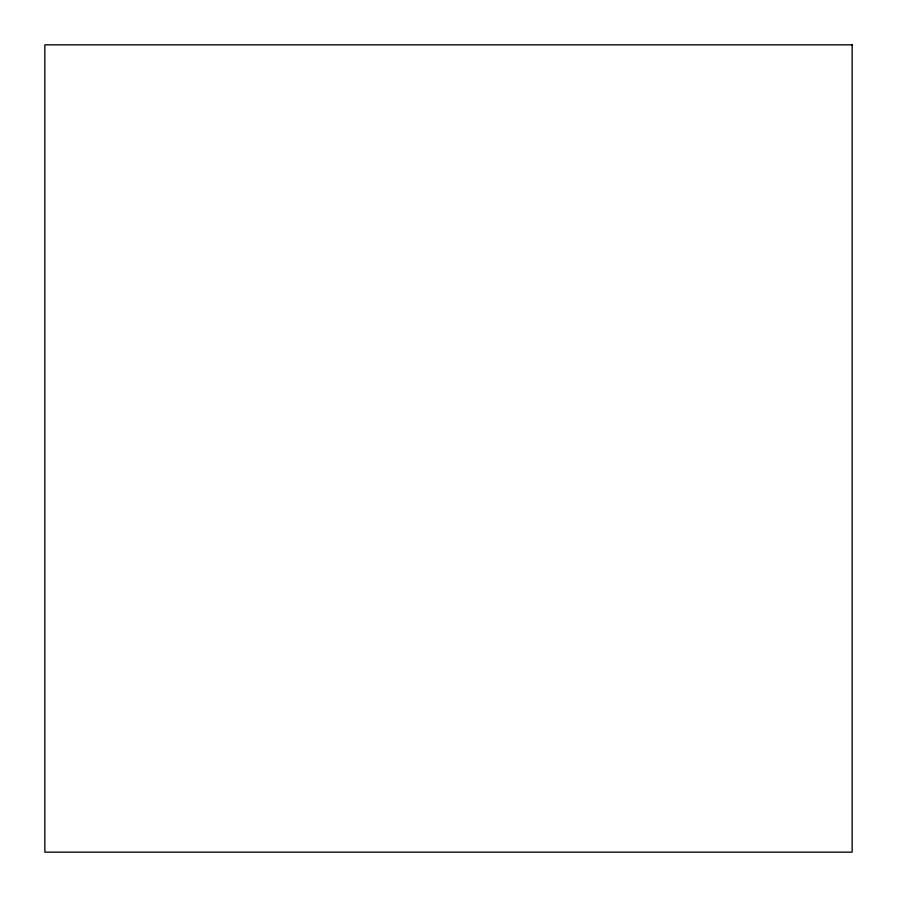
<?xml version="1.0" encoding="UTF-8"?>
<svg xmlns="http://www.w3.org/2000/svg" width="897" height="897" viewBox="0 0 897 897"><rect width="100%" height="100%" fill="white"/><g stroke="black" fill="none" stroke-linecap="round" stroke-linejoin="round"><path stroke-width="1.35" d="M852.15 44.85L44.85 44.85L44.85 852.15L852.15 852.15L852.15 44.85"/></g></svg>
